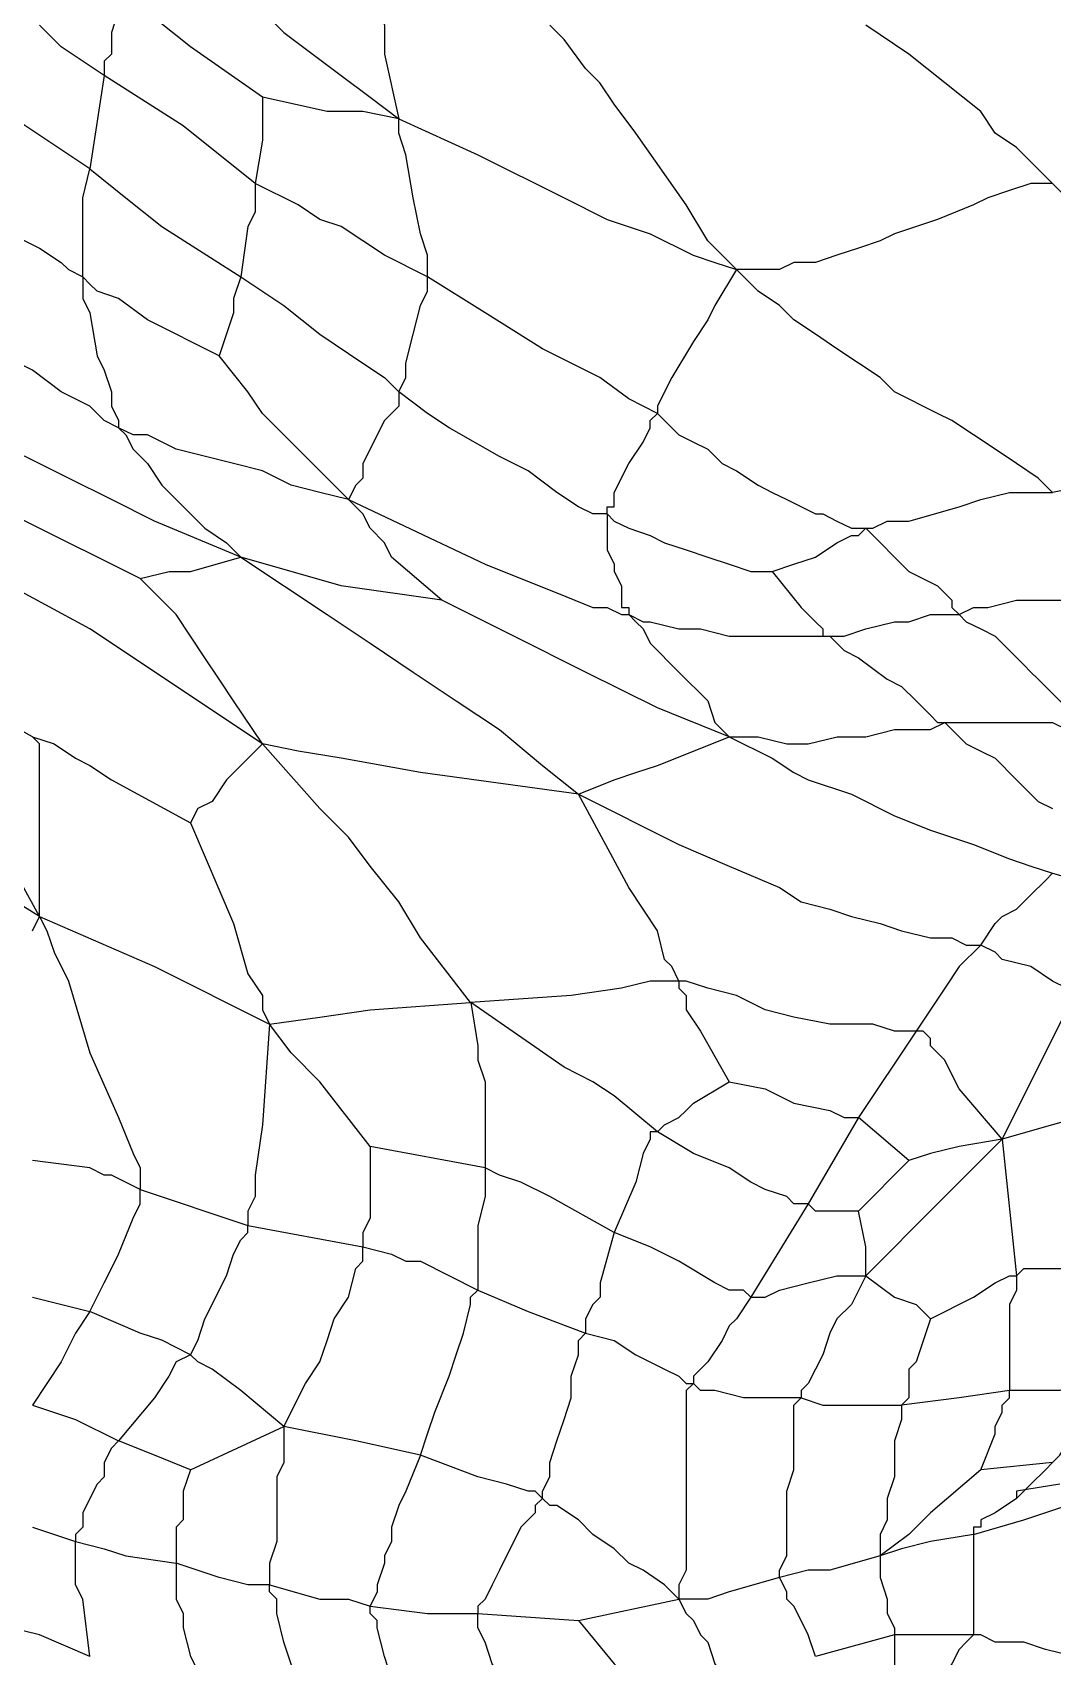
# Model space of a CAD drawing. Header units: millimetres. Extents: x 2758 to 41047, y 670 to 17125.
# Drawn here: x 34946.8 to 35006, y 8190.7 to 8284.9 of the extents above; entities that cross this region are included whole.
import ezdxf

# ---------------------------------------------------------------- set-up
doc = ezdxf.new("R2010")
doc.units = ezdxf.units.MM
doc.layers.add('PDF2_Geometría', color=7, linetype='Continuous')

# ---------------------------------------------------------------- blocks, each defined once
blk = doc.blocks.new('OH3A1-1$-$ASSY$$CENTER$TUB_-_v2$-$copia')
at = {"layer": 'PDF2_Geometría', "lineweight": -3}
for points in [[(15.46334, 10.56334), (15.46084, 10.56584), (15.45918, 10.56751), (15.45668, 10.56917), (15.45501, 10.57167), (15.45084, 10.57501), (15.44668, 10.57834), (15.44168, 10.58167)], [(15.42667, 10.55334), (15.42334, 10.55667), (15.42084, 10.56084), (15.41501, 10.56917), (15.41251, 10.57251), (15.41084, 10.57501), (15.40918, 10.57667), (15.40668, 10.58001), (15.40501, 10.58167)], [(15.37084, 10.58417), (15.37418, 10.58084), (15.38084, 10.57584), (15.38418, 10.57334), (15.38751, 10.57084), (15.39668, 10.56667), (15.40668, 10.56167), (15.41168, 10.55917), (15.41668, 10.55751), (15.42167, 10.55501), (15.42417, 10.55417), (15.42667, 10.55334)], [(15.37168, 10.57334), (15.36334, 10.57917), (15.35918, 10.58251)], [(15.35501, 10.58334), (15.35418, 10.58084), (15.35418, 10.57834), (15.35334, 10.57751), (15.35334, 10.57584), (15.34834, 10.57917), (15.34584, 10.58167)], [(15.38501, 10.58501), (15.38584, 10.58167), (15.38584, 10.58001), (15.38584, 10.57834), (15.38751, 10.57084)], [(15.37084, 10.56334), (15.36251, 10.57001), (15.35334, 10.57584), (15.35168, 10.56501), (15.34168, 10.57167), (15.33918, 10.57334), (15.33668, 10.57501), (15.33501, 10.57667), (15.33251, 10.57917)], [(15.41751, 10.53667), (15.41584, 10.53751), (15.41418, 10.53834), (15.41084, 10.54084), (15.40418, 10.54417), (15.39751, 10.54834), (15.39084, 10.55251), (15.39084, 10.55417), (15.39084, 10.55501), (15.39001, 10.55751), (15.38918, 10.56167), (15.38834, 10.56667), (15.38751, 10.56917), (15.38751, 10.57084), (15.38334, 10.57167), (15.37918, 10.57167), (15.37168, 10.57334), (15.37168, 10.57084), (15.37168, 10.56834), (15.37084, 10.56334)], [(15.34251, 10.55751), (15.34584, 10.55584), (15.34834, 10.55417), (15.34918, 10.55334), (15.35084, 10.55251), (15.35084, 10.55334), (15.35084, 10.55417), (15.35084, 10.55584), (15.35084, 10.55834), (15.35084, 10.56167), (15.35168, 10.56501), (15.35584, 10.56167), (15.36001, 10.55834), (15.36918, 10.55251), (15.37418, 10.54917), (15.37834, 10.54584), (15.38334, 10.54251), (15.38584, 10.54084), (15.38751, 10.53917), (15.38751, 10.53751), (15.38584, 10.53584), (15.38501, 10.53417), (15.38418, 10.53251), (15.38334, 10.53084), (15.38334, 10.52917), (15.38251, 10.52834), (15.38168, 10.52667)], [(15.41168, 10.52501), (15.41001, 10.52501), (15.40834, 10.52584), (15.40584, 10.52751), (15.40251, 10.53001), (15.39918, 10.53167), (15.39334, 10.53501), (15.39084, 10.53667), (15.38751, 10.53917), (15.38834, 10.54084), (15.38834, 10.54251), (15.38918, 10.54584), (15.39001, 10.54917), (15.39084, 10.55084), (15.39084, 10.55167), (15.39084, 10.55251), (15.38584, 10.55501), (15.38084, 10.55834), (15.37835, 10.55917), (15.37585, 10.56084), (15.37085, 10.56334), (15.37085, 10.56084), (15.37085, 10.56001), (15.37001, 10.55834), (15.36918, 10.55251)], [(15.49334, 10.52917), (15.47834, 10.54667), (15.47501, 10.55167), (15.47084, 10.55584), (15.46918, 10.55751), (15.46751, 10.56001), (15.46501, 10.56167), (15.46334, 10.56334), (15.46084, 10.56334), (15.45834, 10.56251), (15.45584, 10.56167), (15.45418, 10.56084), (15.45001, 10.55917), (15.44501, 10.55751), (15.44334, 10.55667), (15.44084, 10.55584), (15.43834, 10.55501), (15.43584, 10.55417), (15.43334, 10.55417), (15.43168, 10.55334), (15.42918, 10.55334), (15.42668, 10.55334)], [(15.38168, 10.52667), (15.38001, 10.52834), (15.37751, 10.53084), (15.37584, 10.53251), (15.37334, 10.53501), (15.37168, 10.53667), (15.37001, 10.53917), (15.36668, 10.54334), (15.35834, 10.54751), (15.35501, 10.55001), (15.35251, 10.55084), (15.35168, 10.55167), (15.35084, 10.55251), (15.35084, 10.55084), (15.35084, 10.55001), (15.35168, 10.54834), (15.35251, 10.54334), (15.35334, 10.54167), (15.35418, 10.53917), (15.35418, 10.53751), (15.35501, 10.53584), (15.35501, 10.53501), (15.35334, 10.53584), (15.35168, 10.53751), (15.34834, 10.53917), (15.34501, 10.54167), (15.34168, 10.54334)], [(15.36918, 10.55251), (15.36834, 10.55001), (15.36834, 10.54834), (15.36668, 10.54334)], [(15.46751, 10.52834), (15.46334, 10.52751), (15.46168, 10.52917), (15.45918, 10.53084), (15.45668, 10.53251), (15.45418, 10.53417), (15.45168, 10.53584), (15.45001, 10.53667), (15.44501, 10.53917), (15.44334, 10.54084), (15.44084, 10.54251), (15.43834, 10.54417), (15.43584, 10.54584), (15.43334, 10.54751), (15.43168, 10.54917), (15.42918, 10.55084), (15.42668, 10.55334), (15.42418, 10.54917), (15.42334, 10.54751), (15.42168, 10.54501), (15.41918, 10.54084), (15.41835, 10.53917), (15.41751, 10.53751), (15.41751, 10.53667)], [(15.36918, 10.52001), (15.35918, 10.52417), (15.35418, 10.52667), (15.34918, 10.52917), (15.34418, 10.53167), (15.34168, 10.53251), (15.33918, 10.53417), (15.33751, 10.53584), (15.33501, 10.53751), (15.33334, 10.53917), (15.33168, 10.54084)], [(15.41168, 10.52501), (15.41168, 10.52584), (15.41251, 10.52584), (15.41251, 10.52751), (15.41418, 10.53084), (15.41585, 10.53334), (15.41668, 10.53501), (15.41668, 10.53584), (15.41751, 10.53667), (15.41835, 10.53584), (15.42001, 10.53417), (15.42168, 10.53334), (15.42334, 10.53251), (15.42501, 10.53084), (15.42668, 10.53001), (15.42918, 10.52834), (15.43084, 10.52751), (15.43251, 10.52667), (15.43584, 10.52501), (15.43668, 10.52501), (15.43834, 10.52417), (15.44001, 10.52334), (15.44084, 10.52334), (15.44168, 10.52334), (15.44251, 10.52334), (15.44418, 10.52417), (15.44668, 10.52417), (15.45251, 10.52584), (15.45501, 10.52667), (15.45834, 10.52751), (15.46084, 10.52751), (15.46251, 10.52751), (15.46334, 10.52751)], [(15.39251, 10.51501), (15.38668, 10.52001), (15.38584, 10.52167), (15.38418, 10.52334), (15.38334, 10.52501), (15.38251, 10.52584), (15.38168, 10.52667), (15.37834, 10.52751), (15.37501, 10.52834), (15.37168, 10.53001), (15.36834, 10.53084), (15.36168, 10.53251), (15.35835, 10.53417), (15.35668, 10.53417), (15.35501, 10.53501), (15.35585, 10.53417), (15.35668, 10.53251), (15.35835, 10.53084), (15.36001, 10.52834), (15.36168, 10.52667), (15.36501, 10.52334), (15.36751, 10.52167), (15.36918, 10.52001)], [(15.40834, 10.49251), (15.39001, 10.49501), (15.38084, 10.49667), (15.37584, 10.49751), (15.37168, 10.49834), (15.36834, 10.50334), (15.36668, 10.50584), (15.36501, 10.50834), (15.36334, 10.51084), (15.36168, 10.51334), (15.35751, 10.51751), (15.34418, 10.52417), (15.34084, 10.52584), (15.33751, 10.52834), (15.33668, 10.52917), (15.33501, 10.53001), (15.33335, 10.53167), (15.33251, 10.53167), (15.33168, 10.53251)], [(15.38168, 10.52667), (15.39751, 10.51917), (15.40168, 10.51751), (15.40584, 10.51584), (15.41001, 10.51417), (15.41168, 10.51417), (15.41334, 10.51334), (15.41418, 10.51334)], [(15.37168, 10.49834), (15.35168, 10.51167), (15.34084, 10.51751), (15.33585, 10.52084), (15.33335, 10.52251), (15.33168, 10.52417)], [(15.41168, 10.52501), (15.41168, 10.52417), (15.41168, 10.52334), (15.41168, 10.52084), (15.41251, 10.51917), (15.41251, 10.51834), (15.41334, 10.51667), (15.41334, 10.51584), (15.41334, 10.51417), (15.41418, 10.51417), (15.41418, 10.51334)], [(15.41168, 10.52501), (15.41251, 10.52417), (15.41418, 10.52334), (15.41668, 10.52251), (15.41835, 10.52167), (15.42085, 10.52084), (15.42334, 10.52001), (15.42584, 10.51917), (15.42834, 10.51834), (15.43084, 10.51834), (15.43418, 10.51417), (15.43584, 10.51251), (15.43668, 10.51167), (15.43668, 10.51084), (15.43751, 10.51084)], [(15.43084, 10.51834), (15.43334, 10.51917), (15.43584, 10.52001), (15.43834, 10.52167), (15.44001, 10.52251), (15.44084, 10.52251), (15.44168, 10.52334), (15.44668, 10.51834), (15.45001, 10.51667), (15.45168, 10.51501), (15.45168, 10.51417), (15.45251, 10.51334)], [(15.35751, 10.51751), (15.36085, 10.51834), (15.36335, 10.51834), (15.36918, 10.52001), (15.37918, 10.51334), (15.38418, 10.51001), (15.38918, 10.50667), (15.39418, 10.50334), (15.39918, 10.50001), (15.40418, 10.49584), (15.40834, 10.49251), (15.41251, 10.49417), (15.41501, 10.49501), (15.41751, 10.49584), (15.42168, 10.49751), (15.42584, 10.49917), (15.43084, 10.49667), (15.43334, 10.49501), (15.43501, 10.49417), (15.44001, 10.49251), (15.44501, 10.49001), (15.44918, 10.48834), (15.45418, 10.48667), (15.45834, 10.48501), (15.46084, 10.48417), (15.46334, 10.48334)], [(15.42584, 10.49917), (15.41751, 10.50251), (15.40918, 10.50667), (15.40084, 10.51084), (15.39251, 10.51501), (15.38084, 10.51667), (15.37501, 10.51834), (15.36918, 10.52001)], [(15.34584, 10.47834), (15.34584, 10.48917), (15.34584, 10.49417), (15.34584, 10.49667), (15.34584, 10.49834), (15.34501, 10.49917), (15.33751, 10.50334), (15.33501, 10.50584), (15.33334, 10.50917), (15.33251, 10.51001), (15.33168, 10.51167), (15.33084, 10.51334), (15.33001, 10.51417), (15.32918, 10.51501), (15.32751, 10.50417)], [(15.45251, 10.51334), (15.45418, 10.51417), (15.45584, 10.51417), (15.45918, 10.51501), (15.46084, 10.51501), (15.46251, 10.51501), (15.46584, 10.51501)], [(15.41418, 10.51334), (15.41501, 10.51251), (15.41584, 10.51167), (15.41668, 10.51001), (15.42001, 10.50667), (15.42334, 10.50334), (15.42418, 10.50084), (15.42584, 10.49917)], [(15.41418, 10.51334), (15.41584, 10.51251), (15.41668, 10.51251), (15.42001, 10.51167), (15.42251, 10.51167), (15.42584, 10.51084), (15.42918, 10.51084), (15.43168, 10.51084), (15.43501, 10.51084), (15.43584, 10.51084), (15.43751, 10.51084), (15.43834, 10.51001), (15.43918, 10.50917), (15.44084, 10.50834), (15.44418, 10.50584), (15.44584, 10.50501), (15.44751, 10.50334), (15.44918, 10.50167), (15.45001, 10.50084), (15.45084, 10.50084)], [(15.43751, 10.51084), (15.43835, 10.51084), (15.43918, 10.51084), (15.44168, 10.51167), (15.44501, 10.51251), (15.44668, 10.51251), (15.44918, 10.51334), (15.45084, 10.51334), (15.45251, 10.51334), (15.45334, 10.51251), (15.45501, 10.51167), (15.45668, 10.51084), (15.46001, 10.50751), (15.46084, 10.50667), (15.46168, 10.50584), (15.46334, 10.50417), (15.46751, 10.50001)], [(15.34584, 10.47834), (15.33668, 10.49501), (15.33418, 10.49751), (15.33168, 10.50001), (15.33001, 10.50251), (15.32834, 10.50334), (15.32751, 10.50417), (15.32751, 10.50334), (15.32668, 10.50167), (15.32584, 10.49834), (15.32418, 10.49251)], [(15.42585, 10.49917), (15.42918, 10.49917), (15.43251, 10.49834), (15.43501, 10.49834), (15.43835, 10.49917), (15.44168, 10.49917), (15.44501, 10.50001), (15.44751, 10.50001), (15.44918, 10.50001), (15.45084, 10.50084), (15.45168, 10.50001), (15.45251, 10.49917), (15.45334, 10.49834), (15.45501, 10.49751), (15.45668, 10.49667), (15.45918, 10.49417), (15.46168, 10.49167), (15.46334, 10.49084)], [(15.45084, 10.50084), (15.45168, 10.50084), (15.45334, 10.50084), (15.45501, 10.50084), (15.45918, 10.50084), (15.46084, 10.50084), (15.46334, 10.50084), (15.46501, 10.50001), (15.46751, 10.50001), (15.46918, 10.49751), (15.47168, 10.49584), (15.47584, 10.49084), (15.47751, 10.48917), (15.47834, 10.48751), (15.48001, 10.48667), (15.48084, 10.48584), (15.48251, 10.48584), (15.48418, 10.48501), (15.48501, 10.48501)], [(15.34501, 10.49917), (15.34751, 10.49834), (15.35001, 10.49667), (15.35168, 10.49584), (15.35418, 10.49417), (15.36334, 10.48917), (15.36834, 10.47751), (15.37001, 10.47167), (15.37168, 10.46917), (15.37168, 10.46751), (15.37251, 10.46584), (15.37834, 10.46667), (15.38418, 10.46751), (15.39584, 10.46834)], [(15.42001, 10.47084), (15.41834, 10.47084), (15.41668, 10.47084), (15.41334, 10.47001), (15.40751, 10.46917), (15.39584, 10.46834), (15.39001, 10.47584), (15.38751, 10.48001), (15.38418, 10.48417), (15.38168, 10.48751), (15.37835, 10.49084), (15.37168, 10.49834), (15.36751, 10.49417), (15.36585, 10.49167), (15.36418, 10.49084), (15.36335, 10.48917)], [(15.36334, 10.42751), (15.36168, 10.42834), (15.36001, 10.42918), (15.35751, 10.43001), (15.35168, 10.43251), (15.35334, 10.43584), (15.35418, 10.43751), (15.35501, 10.43918), (15.35668, 10.44334), (15.35751, 10.44501), (15.35751, 10.44584), (15.35751, 10.44667), (15.35418, 10.44834), (15.35334, 10.44834), (15.35168, 10.44917), (15.34501, 10.45001)], [(15.34501, 10.47667), (15.34584, 10.47834), (15.33501, 10.48501)], [(15.42001, 10.47084), (15.41918, 10.47251), (15.41835, 10.47334), (15.41751, 10.47667), (15.41585, 10.47917), (15.41418, 10.48167), (15.40835, 10.49251), (15.42001, 10.48667), (15.42584, 10.48417), (15.43168, 10.48167), (15.43418, 10.48001), (15.43751, 10.47917), (15.44001, 10.47834), (15.44334, 10.47751), (15.44584, 10.47667), (15.44918, 10.47584), (15.45168, 10.47584), (15.45334, 10.47501), (15.45501, 10.47501), (15.45668, 10.47751), (15.45751, 10.47834), (15.45918, 10.47917), (15.46084, 10.48084), (15.46251, 10.48251), (15.46334, 10.48334), (15.47501, 10.48001)], [(15.34584, 10.47834), (15.34668, 10.47667), (15.34751, 10.47417), (15.34918, 10.47084), (15.35168, 10.46251), (15.35501, 10.45501), (15.35668, 10.45084), (15.35751, 10.44917), (15.35751, 10.44751), (15.35751, 10.44667), (15.37001, 10.44251)], [(15.34584, 10.47834), (15.35918, 10.47251), (15.37251, 10.46584)], [(15.45751, 10.45251), (15.46584, 10.46917)], [(15.46501, 10.47001), (15.46334, 10.47084), (15.46084, 10.47251), (15.45751, 10.47334), (15.45668, 10.47417), (15.45501, 10.47501), (15.45251, 10.47251), (15.45084, 10.47001), (15.44751, 10.46501), (15.44668, 10.46501), (15.44501, 10.46501), (15.44251, 10.46584), (15.44084, 10.46584), (15.43918, 10.46584), (15.43751, 10.46584), (15.43334, 10.46667), (15.43001, 10.46751), (15.42668, 10.46917), (15.42334, 10.47001), (15.42084, 10.47084), (15.42001, 10.47084), (15.42001, 10.47001), (15.42084, 10.46917), (15.42084, 10.46751), (15.42251, 10.46501), (15.42584, 10.45917)], [(15.41751, 10.45334), (15.41251, 10.45751), (15.41001, 10.45917), (15.40668, 10.46084), (15.39585, 10.46834), (15.39668, 10.46334), (15.39668, 10.46167), (15.39751, 10.45917), (15.39751, 10.45417), (15.39751, 10.45167), (15.39751, 10.44917)], [(15.34501, 10.43417), (15.35168, 10.43251), (15.35001, 10.43001), (15.34834, 10.42667), (15.34501, 10.42167), (15.35001, 10.42001), (15.35501, 10.41751)], [(15.38418, 10.45167), (15.37834, 10.45917), (15.37501, 10.46251), (15.37251, 10.46584), (15.37168, 10.45417), (15.37084, 10.44834), (15.37084, 10.44584), (15.37001, 10.44417), (15.37001, 10.44251)], [(15.45751, 10.45251), (15.45251, 10.45834), (15.45168, 10.46001), (15.45084, 10.46167), (15.44918, 10.46334), (15.44918, 10.46417), (15.44834, 10.46501), (15.44751, 10.46501), (15.44084, 10.45501)], [(15.41751, 10.45334), (15.41834, 10.45417), (15.42001, 10.45501), (15.42084, 10.45584), (15.42168, 10.45667), (15.42584, 10.45917), (15.43001, 10.45834), (15.43334, 10.45667), (15.43751, 10.45584), (15.43918, 10.45501), (15.44001, 10.45501), (15.44084, 10.45501)], [(15.47334, 10.44001), (15.47751, 10.45001), (15.48084, 10.46001), (15.47501, 10.45751), (15.47251, 10.45667), (15.46918, 10.45584), (15.46334, 10.45417), (15.45751, 10.45251)], [(15.44668, 10.45001), (15.44084, 10.45501), (15.43501, 10.44501)], [(15.34501, 10.40751), (15.35001, 10.40584)], [(15.43501, 10.44501), (15.43334, 10.44501), (15.43251, 10.44584), (15.43001, 10.44667), (15.42834, 10.44751), (15.42584, 10.44917), (15.42168, 10.45084), (15.41751, 10.45334), (15.41668, 10.45334), (15.41668, 10.45251), (15.41585, 10.45084), (15.41501, 10.44751), (15.41251, 10.44167)], [(15.44168, 10.43667), (15.45001, 10.44501), (15.45751, 10.45251), (15.45251, 10.45167), (15.44918, 10.45084), (15.44668, 10.45001), (15.44084, 10.44417)], [(15.45751, 10.45251), (15.45918, 10.43667), (15.46001, 10.43751), (15.46084, 10.43751), (15.46334, 10.43751), (15.46501, 10.43751), (15.46668, 10.43834), (15.47334, 10.44001), (15.47251, 10.43834), (15.47251, 10.43584), (15.47084, 10.43251), (15.47084, 10.43084), (15.47084, 10.43001), (15.47001, 10.42834), (15.47001, 10.42584), (15.47001, 10.42501), (15.47001, 10.42417)], [(15.39751, 10.44917), (15.38418, 10.45167), (15.38418, 10.44584), (15.38418, 10.44334), (15.38334, 10.44167), (15.38334, 10.44084), (15.38334, 10.44001)], [(15.41251, 10.44167), (15.40501, 10.44584), (15.40168, 10.44751), (15.39918, 10.44834), (15.39751, 10.44917), (15.39751, 10.44751), (15.39751, 10.44584), (15.39668, 10.44251), (15.39668, 10.43917), (15.39668, 10.43751), (15.39668, 10.43667), (15.39668, 10.43501)], [(15.44168, 10.43667), (15.44168, 10.43834), (15.44168, 10.44001), (15.44084, 10.44417), (15.43751, 10.44417), (15.43584, 10.44417), (15.43501, 10.44501), (15.42834, 10.43417), (15.42751, 10.43501), (15.42584, 10.43501), (15.42418, 10.43584), (15.42001, 10.43834), (15.41668, 10.44001), (15.41251, 10.44167), (15.41085, 10.43584), (15.41085, 10.43417), (15.41001, 10.43334), (15.40918, 10.43167), (15.40918, 10.43084), (15.40918, 10.43001)], [(15.36334, 10.42751), (15.36418, 10.42917), (15.36501, 10.43167), (15.36584, 10.43334), (15.36668, 10.43501), (15.36751, 10.43667), (15.36834, 10.43917), (15.36918, 10.44084), (15.37001, 10.44167), (15.37001, 10.44251), (15.38334, 10.44001)], [(15.37418, 10.41917), (15.37668, 10.42417), (15.37834, 10.42667), (15.37918, 10.42917), (15.38001, 10.43167), (15.38168, 10.43417), (15.38251, 10.43751), (15.38334, 10.43834), (15.38334, 10.44001), (15.38668, 10.43917), (15.38834, 10.43834), (15.39001, 10.43834), (15.39668, 10.43501)], [(15.42834, 10.43417), (15.42918, 10.43417), (15.43001, 10.43417), (15.43168, 10.43501), (15.43501, 10.43584), (15.43834, 10.43667), (15.44168, 10.43667), (15.44001, 10.43334), (15.43834, 10.43167), (15.43751, 10.43001), (15.43668, 10.42751), (15.43584, 10.42584), (15.43501, 10.42417), (15.43418, 10.42334), (15.43418, 10.42251)], [(15.44168, 10.43667), (15.44501, 10.43417), (15.44751, 10.43334), (15.44918, 10.43167), (15.45418, 10.43417), (15.45668, 10.43584), (15.45834, 10.43667), (15.45918, 10.43667), (15.45918, 10.43584), (15.45918, 10.43501), (15.45834, 10.43334), (15.45834, 10.43001), (15.45834, 10.42834), (15.45834, 10.42667), (15.45834, 10.42501), (15.45834, 10.42417), (15.45834, 10.42334)], [(15.39001, 10.41584), (15.39084, 10.41834), (15.39168, 10.42084), (15.39334, 10.42501), (15.39418, 10.42751), (15.39501, 10.43001), (15.39584, 10.43334), (15.39584, 10.43417), (15.39668, 10.43501), (15.40251, 10.43251), (15.40918, 10.43001)], [(15.42834, 10.43417), (15.42668, 10.43167), (15.42584, 10.43084), (15.42501, 10.42917), (15.42334, 10.42667), (15.42251, 10.42584), (15.42168, 10.42501), (15.42168, 10.42417)], [(15.40418, 10.41084), (15.40418, 10.41167), (15.40501, 10.41334), (15.40501, 10.41501), (15.40584, 10.41751), (15.40668, 10.42001), (15.40751, 10.42251), (15.40751, 10.42501), (15.40834, 10.42751), (15.40834, 10.42917), (15.40918, 10.43001), (15.41251, 10.42917), (15.41501, 10.42751), (15.41834, 10.42584), (15.42001, 10.42501), (15.42084, 10.42417), (15.42168, 10.42417)], [(15.44918, 10.43167), (15.44751, 10.42667), (15.44668, 10.42584), (15.44668, 10.42417), (15.44668, 10.42334), (15.44668, 10.42251), (15.44584, 10.42167)], [(15.39001, 10.41584), (15.38251, 10.41751), (15.37418, 10.41917), (15.36918, 10.42334), (15.36584, 10.42584), (15.36418, 10.42667), (15.36334, 10.42751), (15.36168, 10.42667), (15.36084, 10.42501), (15.35918, 10.42251), (15.35501, 10.41751)], [(15.44334, 10.40417), (15.43751, 10.40251), (15.43501, 10.40251), (15.43168, 10.40167), (15.43168, 10.40251), (15.43251, 10.40417), (15.43251, 10.40667), (15.43251, 10.40917), (15.43251, 10.41167), (15.43334, 10.41417), (15.43334, 10.41667), (15.43334, 10.41834), (15.43334, 10.41917), (15.43334, 10.42084), (15.43334, 10.42167), (15.43418, 10.42251), (15.43084, 10.42251), (15.42918, 10.42251), (15.42751, 10.42251), (15.42418, 10.42334), (15.42251, 10.42334), (15.42168, 10.42417), (15.42085, 10.42334), (15.42085, 10.42251), (15.42085, 10.42084), (15.42085, 10.41751), (15.42085, 10.41584), (15.42085, 10.41417), (15.42085, 10.41167), (15.42085, 10.40834), (15.42085, 10.40584), (15.42085, 10.40417), (15.42085, 10.40251), (15.42001, 10.40084), (15.42001, 10.39917)], [(15.43418, 10.42251), (15.43668, 10.42167), (15.44001, 10.42167), (15.44334, 10.42167), (15.44584, 10.42167)], [(15.45501, 10.41417), (15.45668, 10.41834), (15.45668, 10.41917), (15.45751, 10.42084), (15.45751, 10.42167), (15.45834, 10.42251), (15.45834, 10.42334), (15.45251, 10.42251), (15.44584, 10.42167), (15.44584, 10.42084), (15.44584, 10.42001), (15.44501, 10.41751), (15.44501, 10.41501), (15.44501, 10.41334), (15.44418, 10.41084), (15.44418, 10.40834), (15.44334, 10.40667), (15.44334, 10.40417)], [(15.46334, 10.41501), (15.46418, 10.41584), (15.46668, 10.42001), (15.46834, 10.42167), (15.46918, 10.42334), (15.47001, 10.42417), (15.46668, 10.42417), (15.46418, 10.42334), (15.45835, 10.42334)], [(15.36334, 10.41417), (15.37418, 10.41917), (15.37418, 10.41501), (15.37334, 10.41334), (15.37334, 10.41084), (15.37334, 10.40834), (15.37334, 10.40667), (15.37334, 10.40584), (15.37251, 10.40334), (15.37251, 10.40167), (15.37251, 10.40084)], [(15.36334, 10.41417), (15.35918, 10.41584), (15.35501, 10.41751), (15.35418, 10.41667), (15.35334, 10.41501), (15.35334, 10.41334), (15.35251, 10.41251), (15.35168, 10.41084), (15.35084, 10.40917), (15.35084, 10.40751), (15.35001, 10.40667), (15.35001, 10.40584)], [(15.40418, 10.41084), (15.40334, 10.41167), (15.40251, 10.41167), (15.40001, 10.41251), (15.39668, 10.41334), (15.39001, 10.41584), (15.38834, 10.41167), (15.38751, 10.41001), (15.38668, 10.40751), (15.38668, 10.40584), (15.38584, 10.40417), (15.38584, 10.40334), (15.38501, 10.40084), (15.38501, 10.40001), (15.38418, 10.39834)], [(15.46334, 10.41501), (15.45501, 10.41417), (15.44918, 10.40917), (15.44668, 10.40667), (15.44334, 10.40417)], [(15.46334, 10.41501), (15.46251, 10.41417), (15.46084, 10.41251), (15.45918, 10.41084)], [(15.35168, 10.39251), (15.34584, 10.39501), (15.34251, 10.39584), (15.33918, 10.39751), (15.33918, 10.40334), (15.33918, 10.40501), (15.33918, 10.40667), (15.33918, 10.40834), (15.34001, 10.40917), (15.33418, 10.41167), (15.33168, 10.41251), (15.32918, 10.41334)], [(15.36334, 10.41417), (15.36251, 10.41167), (15.36251, 10.41001), (15.36251, 10.40834), (15.36168, 10.40751), (15.36168, 10.40584), (15.36168, 10.40417), (15.36168, 10.40334)], [(15.46418, 10.41251), (15.45918, 10.41167), (15.45918, 10.41084), (15.45668, 10.40917), (15.45501, 10.40834), (15.45501, 10.40751), (15.45418, 10.40751), (15.45418, 10.40667), (15.46001, 10.40834), (15.46501, 10.41001), (15.46501, 10.40834), (15.46584, 10.40667), (15.46584, 10.40584), (15.46584, 10.40334), (15.46584, 10.40251), (15.46668, 10.40084), (15.46584, 10.39667), (15.46584, 10.39417), (15.46584, 10.39251)], [(15.42001, 10.39917), (15.41834, 10.40084), (15.41584, 10.40251), (15.41418, 10.40334), (15.41251, 10.40501), (15.41001, 10.40667), (15.40834, 10.40834), (15.40584, 10.41001), (15.40501, 10.41001), (15.40418, 10.41084), (15.40334, 10.41001), (15.40334, 10.40917), (15.40168, 10.40751), (15.40084, 10.40584), (15.40001, 10.40417), (15.39918, 10.40251), (15.39834, 10.40084), (15.39751, 10.39917), (15.39668, 10.39834), (15.39668, 10.39751)], [(15.35168, 10.39251), (15.35084, 10.39917), (15.35001, 10.40084), (15.35001, 10.40251), (15.35001, 10.40417), (15.35001, 10.40501), (15.35001, 10.40584), (15.35334, 10.40501), (15.35584, 10.40417), (15.36168, 10.40334)], [(15.45418, 10.40667), (15.44918, 10.40584), (15.44584, 10.40501), (15.44334, 10.40417), (15.44334, 10.40334), (15.44334, 10.40167), (15.44418, 10.39917), (15.44418, 10.39834), (15.44418, 10.39751), (15.44501, 10.39584), (15.44501, 10.39501)], [(15.45418, 10.40667), (15.45418, 10.40584), (15.45418, 10.40417), (15.45418, 10.40251), (15.45418, 10.40084), (15.45418, 10.40001), (15.45418, 10.39834), (15.45418, 10.39667), (15.45418, 10.39501), (15.45251, 10.39501), (15.45168, 10.39501), (15.44918, 10.39501), (15.44668, 10.39501), (15.44584, 10.39501), (15.44501, 10.39501), (15.44501, 10.39417), (15.44501, 10.39334), (15.44501, 10.39251), (15.44501, 10.38917)], [(15.44334, 10.40417), (15.44334, 10.40417)], [(15.38751, 10.38751), (15.38168, 10.38834), (15.37834, 10.38834), (15.37584, 10.38917), (15.37418, 10.39417), (15.37334, 10.39751), (15.37334, 10.39917), (15.37251, 10.40001), (15.37251, 10.40084), (15.37001, 10.40084), (15.36668, 10.40167), (15.36168, 10.40334), (15.36168, 10.40251), (15.36168, 10.40167), (15.36168, 10.39917), (15.36251, 10.39751), (15.36251, 10.39584), (15.36334, 10.39251), (15.36418, 10.39084), (15.36418, 10.38917)], [(15.44501, 10.39501), (15.43584, 10.39251), (15.43501, 10.39501), (15.43418, 10.39667), (15.43334, 10.39834), (15.43251, 10.39917), (15.43251, 10.40001), (15.43168, 10.40167), (15.42584, 10.40001), (15.42334, 10.39917), (15.42001, 10.39917)], [(15.37251, 10.40084), (15.37834, 10.39917), (15.38168, 10.39917), (15.38418, 10.39834)], [(15.38751, 10.38751), (15.38668, 10.39001), (15.38584, 10.39251), (15.38501, 10.39584), (15.38501, 10.39667), (15.38418, 10.39751), (15.38418, 10.39834), (15.39084, 10.39751), (15.39334, 10.39751), (15.39668, 10.39751)], [(15.40834, 10.39667), (15.42001, 10.39917), (15.42084, 10.39751), (15.42168, 10.39667), (15.42251, 10.39501), (15.42334, 10.39417), (15.42418, 10.39167), (15.42584, 10.38917)], [(15.40084, 10.38667), (15.40001, 10.38917), (15.39835, 10.39167), (15.39751, 10.39417), (15.39668, 10.39584), (15.39668, 10.39667), (15.39668, 10.39751), (15.40834, 10.39667), (15.41251, 10.39167), (15.41334, 10.39084), (15.41418, 10.38917), (15.41501, 10.38834), (15.41584, 10.38667)], [(15.46584, 10.39251), (15.46251, 10.39334), (15.46001, 10.39417), (15.45668, 10.39417), (15.45501, 10.39501), (15.45418, 10.39501), (15.45334, 10.39417), (15.45251, 10.39334), (15.45168, 10.39167), (15.44918, 10.38834)]]:
    blk.add_lwpolyline(points, dxfattribs=at)

msp = doc.modelspace()

# ---------------------------------------------------------------- block references
at = {"xscale": 500, "yscale": 500, "zscale": 500}
msp.add_blockref('OH3A1-1$-$ASSY$$CENTER$TUB_-_v2$-$copia', (27274.286, 2994.471), dxfattribs=at)

doc.saveas('drawing.dxf')
